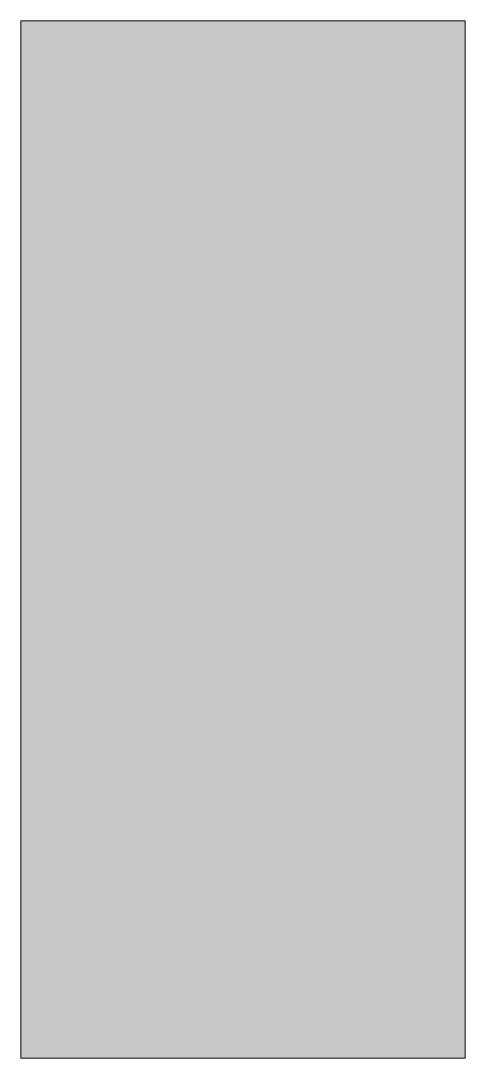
# Model space of a CAD drawing. Header units: inches. Extents: x 10.8 to 44.8, y -89.7 to -10.3.
import ezdxf

# ---------------------------------------------------------------- set-up
doc = ezdxf.new("R2010")
doc.units = ezdxf.units.IN
doc.header["$MEASUREMENT"] = 0
doc.layers.add('Layer 1', color=7, linetype='Continuous')

msp = doc.modelspace()

# ---------------------------------------------------------------- hatches: boundary and pattern name
at = {"layer": 'Layer 1', "true_color": 0x231f20}
h = msp.add_hatch(color=179, dxfattribs=at)
h.dxf.hatch_style = 2
h.paths.add_polyline_path([(44.776, -89.685), (27.768, -89.685), (10.76, -89.685), (10.76, -50), (10.76, -10.315), (27.768, -10.315), (44.776, -10.315), (44.776, -50)])

# ---------------------------------------------------------------- linework, layer by layer
at = {"layer": 'Layer 1', "lineweight": 0}
msp.add_lwpolyline([(44.776, -89.685), (27.768, -89.685), (10.76, -89.685), (10.76, -50), (10.76, -10.315), (27.768, -10.315), (44.776, -10.315), (44.776, -50), (44.776, -89.685)], dxfattribs=at)

doc.saveas('drawing.dxf')
